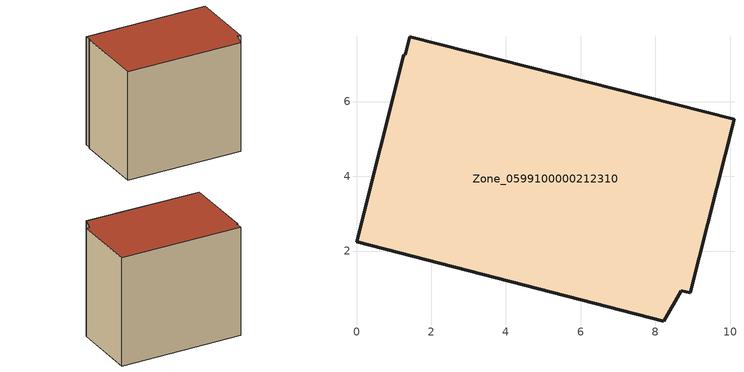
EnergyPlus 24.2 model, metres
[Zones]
Zone_0599100000212310
 floor ground (C_G): 8.93,0.89 8.69,0.93 8.22,0.13 0,2.25 1.26,7.26 1.31,7.25 1.42,7.73 10.1,5.53 z0
 wall outside (C_F): 10.1,5.53 1.42,7.73 1.31,7.25 1.26,7.26 0,2.25 8.22,0.13 8.69,0.93 8.93,0.89 10.1,5.53 z0:8.04
 roof outside (C_R): 8.69,0.93 8.93,0.89 10.1,5.53 1.42,7.73 1.31,7.25 1.26,7.26 0,2.25 8.22,0.13 z8.04
[BUILDING]
Pand.0599100000212310: North Axis=0; Terrain=City; Loads Convergence Tolerance Value=0.04; Temperature Convergence Tolerance Value=0.4; Solar Distribution=FullExterior; Maximum Number of Warmup Days=25; Minimum Number of Warmup Days=1
[Site:Location]
Rotterdam.The.Hague.AP_ZH_NLD Design_Conditions: Latitude=51.96; Longitude=4.45; Time Zone=1; Elevation=-4.5
[SITE:GROUNDTEMPERATURE:BUILDINGSURFACE]
18, 18, 18, 18, 18, 18, 18, 18, 18, 18, 18, 18
[MATERIAL] Thermal Absorptance=0.9; Solar Absorptance=0.7; Visible Absorptance=0.7
Name | Roughness | Thickness | Conductivity | Density | Specific Heat
G.TC.1975-1991 | MediumSmooth | 0.15 | 0.288461 | 540 | 1210
F.TC.1975-1991 | Rough | 0.3 | 0.230769 | 1920 | 840
R.TC.1975-1991 | MediumRough | 0.2 | 0.153846 | 1500 | 1000
[CONSTRUCTION]
C_G: G.TC.1975-1991
C_F: F.TC.1975-1991
C_R: R.TC.1975-1991
[ZONE]
Zone_0599100000212310: Type=1; Multiplier=1; Ceiling Height=Autocalculate; Volume=Autocalculate; Floor Area=autocalculate; Part of Total Floor Area=Yes
[ZONEINFILTRATION:DESIGNFLOWRATE]
Infil_Zone_0599100000212310: Zone or ZoneList or Space or SpaceList=Zone_0599100000212310; Schedule=AlwaysOn; Design Flow Rate Calculation Method=Flow/Area; Flow Rate per Floor Area=0.003; Constant Term Coefficient=1; Temperature Term Coefficient=0; Velocity Term Coefficient=0; Velocity Squared Term Coefficient=0
[HVACTEMPLATE:ZONE:IDEALLOADSAIRSYSTEM]
Zone_0599100000212310: Maximum Heating Supply Air Temperature=50; Minimum Cooling Supply Air Temperature=13; Maximum Heating Supply Air Humidity Ratio=0.0156; Minimum Cooling Supply Air Humidity Ratio=0.0077; Heating Limit=NoLimit; Cooling Limit=NoLimit; Dehumidification Control Type=ConstantSensibleHeatRatio; Cooling Sensible Heat Ratio=0.7; Dehumidification Setpoint=60; Humidification Control Type=None; Humidification Setpoint=30; Outdoor Air Method=None; Outdoor Air Flow Rate per Person=0.00944; Outdoor Air Flow Rate per Zone Floor Area=0; Outdoor Air Flow Rate per Zone=0; Demand Controlled Ventilation Type=None; Outdoor Air Economizer Type=NoEconomizer; Heat Recovery Type=None; Sensible Heat Recovery Effectiveness=0.7; Latent Heat Recovery Effectiveness=0.65
[ZONECONTROL:THERMOSTAT]
ThermostatControl_Zone_0599100000212310: Zone or ZoneList=Zone_0599100000212310; Control Type Schedule=DualSetpointControlType; Control 1=Thermostat_Zone_0599100000212310; Temperature Difference Between Cutout And Setpoint=0
[THERMOSTATSETPOINT:DUALSETPOINT]
Thermostat_Zone_0599100000212310: Heating Setpoint Temperature Schedule=HeatingSetpoint_Zone_0599100000212310; Cooling Setpoint Temperature Schedule=CoolingSetpoint_Zone_0599100000212310
[SCHEDULE:COMPACT]
HeatingSetpoint_Zone_0599100000212310: Through: 12/31, For: AllDays, Until: 24:00, 21
CoolingSetpoint_Zone_0599100000212310: Through: 12/31, For: AllDays, Until: 24:00, 24
DualSetpointControlType: Through: 12/31, For: AllDays, Until: 24:00, 4
AlwaysOn: Through: 12/31, For: AllDays, Until: 24:00, 1
